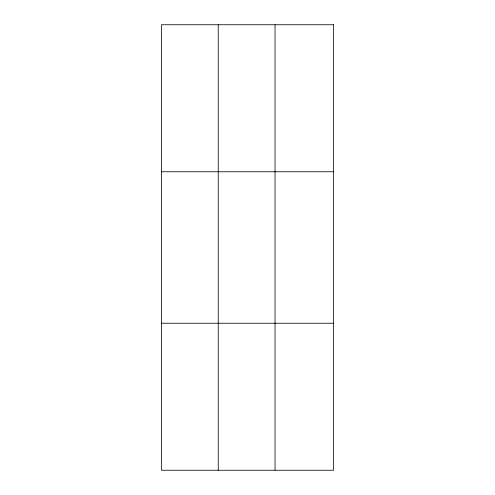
<?xml version="1.0" encoding="UTF-8"?>
<svg xmlns="http://www.w3.org/2000/svg" width="495" height="495" viewBox="0 0 495 495"><rect width="100%" height="100%" fill="white"/><g stroke="black" fill="none" stroke-linecap="round" stroke-linejoin="round"><path stroke-width="0.74" d="M218.239 24.75L218.239 470.25M275.041 24.75L275.041 470.25M161.438 171.765L333.562 171.765M161.438 323.235L333.562 323.235M333.562 24.75L333.562 470.25L161.438 470.25L161.438 24.75L333.562 24.75"/></g></svg>
